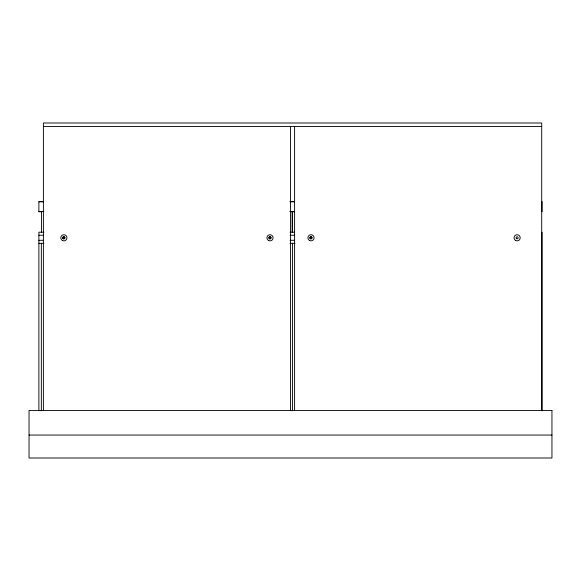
<?xml version="1.0" encoding="UTF-8"?>
<svg xmlns="http://www.w3.org/2000/svg" width="581" height="581" viewBox="0 0 581 581"><rect width="100%" height="100%" fill="white"/><g stroke="black" fill="none" stroke-linecap="round" stroke-linejoin="round"><path stroke-width="0.87" d="M41.447 232.204L41.447 211.745L43.895 211.397M292.141 211.745L292.141 232.204M292.446 232.204L292.446 211.745L289.999 211.397M42.573 211.535L43.393 211.469M290.079 211.484L291.88 211.709M43.393 126.476L541.703 126.476M43.415 201.556L38.883 201.556L38.883 211.76L41.607 211.76M290.05 201.556L294.582 201.556M38.883 201.861L43.415 201.861M290.05 201.861L294.582 201.861M38.883 211.455L41.607 211.455M291.858 211.455L294.582 211.455M291.858 211.76L294.582 211.76M43.895 232.204L38.883 232.204L38.883 410.811M289.999 232.204L294.582 232.204M38.883 235.24L43.415 235.24M290.05 235.24L294.582 235.24M38.883 240.294L43.415 240.294M290.05 240.294L294.582 240.294M38.883 243.33L43.8 243.33M290.05 243.33L295.01 243.33M29.05 435.053L551.95 435.053M292.381 211.724L291.88 211.549M542.117 201.556L542.117 211.76M542.117 232.204L542.117 410.811M541.703 410.106L541.703 122.998L43.393 122.998L43.393 410.106M294.596 126.331L294.596 410.106M292.548 243.33L292.548 410.811M290.5 126.331L290.5 410.106M41.345 243.33L41.345 410.811M551.95 410.469L29.05 410.469L29.05 458.002L551.95 458.002L551.95 410.469M63.053 238.522A1.024 1.024 0 0 0 64.767 238.065A1.024 1.024 0 0 0 63.511 236.808A1.024 1.024 0 0 0 63.053 238.522M269.395 238.689A1.024 1.024 0 0 0 270.928 237.796A1.024 1.024 0 0 0 269.395 236.91A1.024 1.024 0 0 0 269.395 238.689M310.37 238.689A1.024 1.024 0 0 0 311.91 237.796A1.024 1.024 0 0 0 310.37 236.91A1.024 1.024 0 0 0 310.37 238.689M516.393 238.522A1.024 1.024 0 0 0 518.107 238.065A1.024 1.024 0 0 0 516.85 236.808A1.024 1.024 0 0 0 516.393 238.522M62.349 240.461A3.072 3.072 0 0 0 66.953 237.796A3.072 3.072 0 0 0 62.349 235.138A3.072 3.072 0 0 0 62.349 240.461M63.373 238.689A1.024 1.024 0 0 0 64.905 237.796A1.024 1.024 0 0 0 63.373 236.91A1.024 1.024 0 0 0 63.373 238.689M515.579 240.461A3.072 3.072 0 0 0 520.191 237.796A3.072 3.072 0 0 0 515.579 235.138A3.072 3.072 0 0 0 515.579 240.461M309.455 240.461A3.072 3.072 0 0 0 314.067 237.796A3.072 3.072 0 0 0 309.455 235.138A3.072 3.072 0 0 0 309.455 240.461M310.479 238.689A1.024 1.024 0 0 0 312.012 237.796A1.024 1.024 0 0 0 310.479 236.91A1.024 1.024 0 0 0 310.479 238.689M268.473 240.461A3.072 3.072 0 0 0 273.085 237.796A3.072 3.072 0 0 0 268.473 235.138A3.072 3.072 0 0 0 268.473 240.461M269.497 238.689A1.024 1.024 0 0 0 271.036 237.796A1.024 1.024 0 0 0 269.497 236.91A1.024 1.024 0 0 0 269.497 238.689"/></g></svg>
